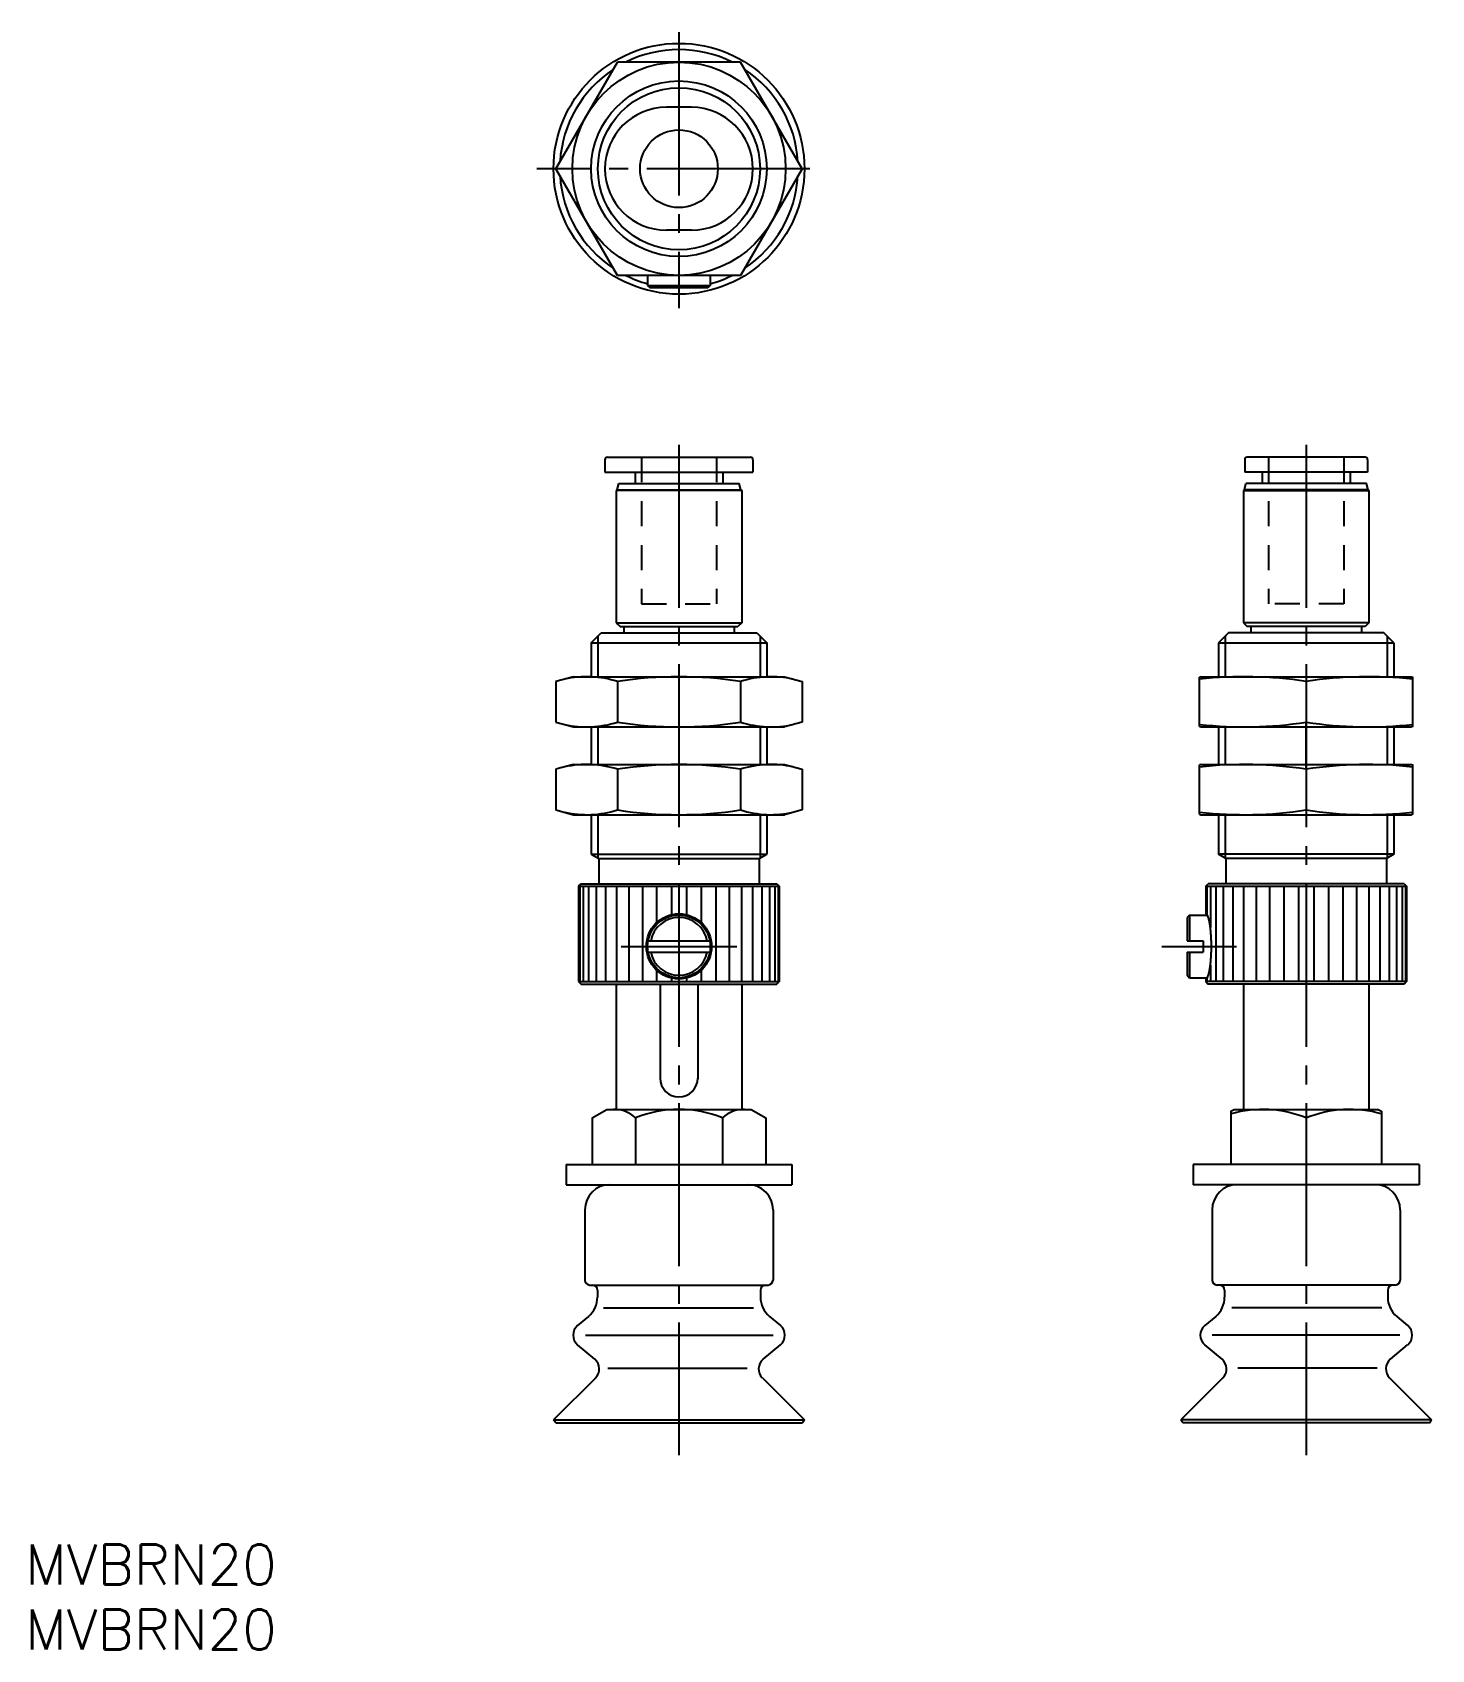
# Model space of a CAD drawing. Extents: x 37 to 148, y 69 to 198.
import ezdxf

# ---------------------------------------------------------------- set-up
doc = ezdxf.new("R2010")
doc.units = 0
doc.linetypes.add('CENTER', pattern=[17.5, 13, -1.5, 1.5, -1.5])
doc.linetypes.add('DASHED', pattern=[3.5, 2, -1.5])
doc.layers.get('0').update_dxf_attribs({"linetype": 'CONTINUOUS'})
doc.layers.add('CENTER', color=1, linetype='CENTER')
doc.styles.get("Standard").update_dxf_attribs({"font": 'txt.shx', "bigfont": 'extfont.shx'})

msp = doc.modelspace()

# ---------------------------------------------------------------- linework, layer by layer
at = {"color": 7, "linetype": 'CONTINUOUS'}
for p, q in [((78.56, 186.7), (83.46, 195.2)), ((93.28, 195.2), (83.46, 195.2)), ((98.19, 186.7), (93.28, 195.2)), ((89.37, 191.6), (87.37, 191.6)), ((83.46, 178.2), (78.56, 186.7)), ((98.19, 186.7), (93.28, 178.2)), ((89.37, 181.8), (87.37, 181.8)), ((93.28, 178.2), (83.46, 178.2)), ((85.87, 178.2), (85.87, 177.4)), ((90.87, 178.2), (90.87, 177.4)), ((85.87, 177.4), (90.87, 177.4)), ((85.87, 177.4), (86.07, 177.2)), ((90.67, 177.2), (86.07, 177.2)), ((90.87, 177.4), (90.67, 177.2)), ((82.47, 163.5), (82.47, 162.5)), ((82.47, 162.5), (94.27, 162.5)), ((82.67, 163.7), (94.07, 163.7)), ((84.87, 162.5), (84.87, 161.6)), ((91.87, 162.5), (91.87, 161.6)), ((94.27, 163.5), (94.27, 162.5)), ((133.47, 163.5), (133.47, 162.5)), ((143.27, 162.5), (133.47, 162.5)), ((143.07, 163.7), (133.67, 163.7)), ((134.87, 162.5), (134.87, 161.6)), ((141.87, 162.5), (141.87, 161.6)), ((143.27, 163.5), (143.27, 162.5)), ((83.44, 161.1), (83.57, 161.6)), ((83.57, 161.6), (93.17, 161.6)), ((93.31, 161.1), (93.17, 161.6)), ((133.44, 161.1), (133.57, 161.6)), ((143.17, 161.6), (133.57, 161.6)), ((143.31, 161.1), (143.17, 161.6)), ((83.44, 161.1), (83.37, 161.06)), ((93.37, 161.06), (83.37, 161.06)), ((83.37, 161.06), (83.37, 150.5)), ((83.44, 161.1), (93.31, 161.1)), ((93.31, 161.1), (93.37, 161.06)), ((93.37, 161.06), (93.37, 150.5)), ((133.44, 161.1), (133.37, 161.06)), ((133.37, 161.06), (133.37, 150.5)), ((133.37, 161.06), (143.37, 161.06)), ((143.31, 161.1), (133.44, 161.1)), ((143.31, 161.1), (143.37, 161.06)), ((143.37, 161.06), (143.37, 150.5)), ((81.37, 148.9), (82.17, 149.7)), ((82.17, 149.7), (94.57, 149.7)), ((83.37, 150.5), (93.37, 150.5)), ((83.37, 150.5), (83.67, 150.2)), ((83.67, 150.2), (93.07, 150.2)), ((83.97, 150.2), (83.97, 149.7)), ((92.77, 150.2), (92.77, 149.7)), ((93.37, 150.5), (93.07, 150.2)), ((94.57, 149.7), (95.37, 148.9)), ((132.17, 149.7), (131.37, 148.9)), ((144.57, 149.7), (132.17, 149.7)), ((133.37, 150.5), (133.67, 150.2)), ((143.37, 150.5), (133.37, 150.5)), ((143.07, 150.2), (133.67, 150.2)), ((133.97, 150.2), (133.97, 149.7)), ((142.77, 150.2), (142.77, 149.7)), ((143.37, 150.5), (143.07, 150.2)), ((145.37, 148.9), (144.57, 149.7)), ((81.37, 148.9), (81.37, 146.2)), ((95.37, 148.9), (95.37, 146.2)), ((131.37, 148.9), (131.37, 146.2)), ((145.37, 148.9), (145.37, 146.2)), ((79.97, 146.2), (78.56, 145.82)), ((78.56, 145.82), (78.56, 142.58)), ((79.97, 146.2), (96.77, 146.2)), ((83.46, 145.82), (83.46, 142.58)), ((93.28, 145.82), (93.28, 142.58)), ((96.77, 146.2), (98.19, 145.82)), ((98.19, 145.82), (98.19, 142.58)), ((129.97, 146.2), (129.87, 146.17)), ((129.87, 142.23), (129.87, 146.17)), ((129.97, 146.2), (146.77, 146.2)), ((138.37, 145.82), (138.37, 142.58)), ((146.77, 146.2), (146.87, 146.17)), ((146.87, 142.23), (146.87, 146.17)), ((78.56, 142.58), (79.97, 142.2)), ((79.97, 142.2), (96.77, 142.2)), ((81.37, 142.2), (81.37, 139.2)), ((95.37, 142.2), (95.37, 139.2)), ((98.19, 142.58), (96.77, 142.2)), ((129.87, 142.23), (129.97, 142.2)), ((129.97, 142.2), (146.77, 142.2)), ((131.37, 142.2), (131.37, 139.2)), ((145.37, 142.2), (145.37, 139.2)), ((146.87, 142.23), (146.77, 142.2)), ((79.97, 139.2), (78.56, 138.82)), ((78.56, 138.82), (78.56, 135.58)), ((79.97, 139.2), (96.77, 139.2)), ((83.46, 138.82), (83.46, 135.58)), ((93.28, 138.82), (93.28, 135.58)), ((96.77, 139.2), (98.19, 138.82)), ((98.19, 138.82), (98.19, 135.58)), ((129.97, 139.2), (129.87, 139.17)), ((129.87, 135.23), (129.87, 139.17)), ((129.97, 139.2), (146.77, 139.2)), ((138.37, 138.82), (138.37, 135.58)), ((146.77, 139.2), (146.87, 139.17)), ((146.87, 135.23), (146.87, 139.17)), ((78.56, 135.58), (79.97, 135.2)), ((98.19, 135.58), (96.77, 135.2)), ((79.97, 135.2), (96.77, 135.2)), ((81.37, 135.2), (81.37, 132.05)), ((95.37, 135.2), (95.37, 132.05)), ((129.87, 135.23), (129.97, 135.2)), ((129.97, 135.2), (146.77, 135.2)), ((131.37, 135.2), (131.37, 132.05)), ((145.37, 135.2), (145.37, 132.05)), ((146.87, 135.23), (146.77, 135.2)), ((81.37, 132.05), (81.97, 131.7)), ((81.97, 131.7), (94.77, 131.7)), ((81.97, 131.7), (81.97, 129.7)), ((94.77, 131.7), (95.37, 132.05)), ((94.77, 131.7), (94.77, 129.7)), ((131.97, 131.7), (131.37, 132.05)), ((131.97, 131.7), (131.97, 129.7)), ((144.77, 131.7), (131.97, 131.7)), ((145.37, 132.05), (144.77, 131.7)), ((144.77, 131.7), (144.77, 129.7)), ((80.37, 129.5), (80.57, 129.7)), ((80.37, 129.5), (96.37, 129.5)), ((80.57, 129.7), (96.17, 129.7)), ((96.17, 129.7), (96.37, 129.5)), ((130.37, 129.5), (130.57, 129.7)), ((130.37, 129.5), (146.37, 129.5)), ((146.17, 129.7), (130.57, 129.7)), ((146.17, 129.7), (146.37, 129.5)), ((129.07, 127.2), (128.87, 127)), ((128.87, 127), (128.87, 125.15)), ((129.07, 127.2), (130.49, 127.2)), ((129.07, 127.2), (129.07, 125.15)), ((85.91, 125.15), (90.83, 125.15)), ((128.87, 125.15), (130.17, 125.15)), ((130.17, 125.15), (130.17, 124.25)), ((85.91, 124.25), (90.83, 124.25)), ((128.87, 124.25), (130.17, 124.25)), ((128.87, 124.25), (128.87, 122.4)), ((129.07, 124.25), (129.07, 122.2)), ((80.37, 121.9), (80.57, 121.7)), ((80.37, 121.9), (96.37, 121.9)), ((80.57, 121.7), (96.17, 121.7)), ((83.37, 121.7), (83.37, 111.7)), ((86.87, 121.7), (86.87, 114.15)), ((89.87, 121.7), (89.87, 114.15)), ((93.37, 121.7), (93.37, 111.7)), ((96.37, 121.9), (96.17, 121.7)), ((128.87, 122.4), (129.07, 122.2)), ((129.07, 122.2), (130.49, 122.2)), ((130.37, 121.9), (130.57, 121.7)), ((146.37, 121.9), (130.37, 121.9)), ((146.17, 121.7), (130.57, 121.7)), ((133.37, 121.7), (133.37, 111.7)), ((143.37, 121.7), (143.37, 111.7)), ((146.37, 121.9), (146.17, 121.7)), ((81.44, 111.02), (82.62, 111.7)), ((81.44, 111.02), (81.44, 107.3)), ((82.62, 111.7), (94.12, 111.7)), ((84.91, 111.02), (84.91, 107.3)), ((91.84, 111.02), (91.84, 107.3)), ((94.12, 111.7), (95.3, 111.02)), ((95.3, 111.02), (95.3, 107.3)), ((132.37, 111.56), (132.62, 111.7)), ((132.37, 111.56), (132.37, 107.3)), ((132.62, 111.7), (144.12, 111.7)), ((138.37, 111.02), (138.37, 107.3)), ((144.12, 111.7), (144.37, 111.56)), ((144.37, 111.56), (144.37, 107.3)), ((79.37, 107.3), (79.37, 105.7)), ((79.37, 107.3), (97.37, 107.3)), ((97.37, 107.3), (97.37, 105.7)), ((129.37, 107.3), (129.37, 105.7)), ((147.37, 107.3), (129.37, 107.3)), ((147.37, 107.3), (147.37, 105.7)), ((79.37, 105.7), (97.37, 105.7)), ((147.37, 105.7), (129.37, 105.7)), ((80.87, 103.7), (80.87, 98.1)), ((95.87, 103.7), (95.87, 98.1)), ((130.87, 103.7), (130.87, 98.1)), ((145.87, 103.7), (145.87, 98.1)), ((81.27, 97.7), (95.47, 97.7)), ((81.87, 97.3), (81.87, 96.73)), ((94.87, 97.3), (94.87, 96.73)), ((145.47, 97.7), (131.27, 97.7)), ((131.87, 97.3), (131.87, 96.73)), ((144.87, 97.3), (144.87, 96.73)), ((82.35, 95.89), (94.3, 95.89)), ((144.39, 95.89), (132.44, 95.89)), ((81.16, 95.2), (80.29, 94.47)), ((95.59, 95.2), (96.46, 94.47)), ((131.16, 95.2), (130.29, 94.47)), ((145.59, 95.2), (146.46, 94.47)), ((81.66, 91.78), (80.29, 92.94)), ((80.92, 93.7), (95.87, 93.7)), ((95.08, 91.78), (96.46, 92.94)), ((131.66, 91.78), (130.29, 92.94)), ((145.83, 93.7), (130.87, 93.7)), ((145.08, 91.78), (146.46, 92.94)), ((81.73, 90.31), (78.37, 86.95)), ((82.7, 91.06), (93.82, 91.06)), ((95.02, 90.31), (98.37, 86.95)), ((131.73, 90.31), (128.37, 86.95)), ((144.04, 91.06), (132.92, 91.06)), ((145.02, 90.31), (148.37, 86.95)), ((78.37, 86.95), (98.37, 86.95)), ((78.55, 86.7), (78.37, 86.95)), ((78.55, 86.7), (98.2, 86.7)), ((98.2, 86.7), (98.37, 86.95)), ((128.55, 86.7), (128.37, 86.95)), ((148.37, 86.95), (128.37, 86.95)), ((148.2, 86.7), (128.55, 86.7)), ((148.2, 86.7), (148.37, 86.95))]:
    msp.add_line(p, q, dxfattribs=at)
at = {"color": 3, "linetype": 'DASHED'}
for p, q in [((85.37, 163.7), (85.37, 152)), ((91.37, 163.7), (91.37, 152)), ((135.37, 163.7), (135.37, 152)), ((141.37, 163.7), (141.37, 152)), ((85.37, 152), (91.37, 152)), ((141.37, 152), (135.37, 152))]:
    msp.add_line(p, q, dxfattribs=at)
at = {"color": 3, "linetype": 'CONTINUOUS'}
for p, q in [((81.37, 148.9), (95.37, 148.9)), ((81.91, 149.44), (81.91, 146.2)), ((94.83, 149.44), (94.83, 146.2)), ((131.37, 148.9), (145.37, 148.9)), ((131.91, 149.44), (131.91, 146.2)), ((144.83, 149.44), (144.83, 146.2)), ((81.91, 142.2), (81.91, 139.2)), ((94.83, 142.2), (94.83, 139.2)), ((131.91, 142.2), (131.91, 139.2)), ((144.83, 142.2), (144.83, 139.2)), ((81.91, 135.2), (81.91, 131.74)), ((94.83, 135.2), (94.83, 131.74)), ((131.91, 135.2), (131.91, 131.74)), ((144.83, 135.2), (144.83, 131.74)), ((81.37, 132.05), (95.37, 132.05)), ((145.37, 132.05), (131.37, 132.05)), ((80.37, 129.5), (80.37, 121.9)), ((80.46, 129.5), (80.46, 121.9)), ((80.73, 129.5), (80.73, 121.9)), ((81.16, 129.5), (81.16, 121.9)), ((81.76, 129.5), (81.76, 121.9)), ((82.51, 129.5), (82.51, 121.9)), ((83.38, 129.5), (83.38, 121.9)), ((84.37, 129.5), (84.37, 121.9)), ((85.45, 129.5), (85.45, 121.9)), ((86.59, 129.5), (86.59, 126.6)), ((87.77, 129.5), (87.77, 127.23)), ((88.97, 129.5), (88.97, 127.23)), ((90.15, 129.5), (90.15, 126.6)), ((91.3, 129.5), (91.3, 121.9)), ((92.37, 129.5), (92.37, 121.9)), ((93.36, 129.5), (93.36, 121.9)), ((94.24, 129.5), (94.24, 121.9)), ((94.98, 129.5), (94.98, 121.9)), ((95.58, 129.5), (95.58, 121.9)), ((96.02, 129.5), (96.02, 121.9)), ((96.28, 129.5), (96.28, 121.9)), ((96.37, 129.5), (96.37, 121.9)), ((130.37, 129.5), (130.37, 127.3)), ((130.46, 129.5), (130.46, 127.25)), ((130.73, 129.5), (130.73, 126.2)), ((131.16, 129.5), (131.16, 121.9)), ((131.76, 129.5), (131.76, 121.9)), ((132.51, 129.5), (132.51, 121.9)), ((133.38, 129.5), (133.38, 121.9)), ((134.37, 129.5), (134.37, 121.9)), ((135.45, 129.5), (135.45, 121.9)), ((136.59, 129.5), (136.59, 121.9)), ((137.77, 129.5), (137.77, 121.9)), ((138.97, 129.5), (138.97, 121.9)), ((140.15, 129.5), (140.15, 121.9)), ((141.3, 129.5), (141.3, 121.9)), ((142.37, 129.5), (142.37, 121.9)), ((143.36, 129.5), (143.36, 121.9)), ((144.24, 129.5), (144.24, 121.9)), ((144.98, 129.5), (144.98, 121.9)), ((145.58, 129.5), (145.58, 121.9)), ((146.02, 129.5), (146.02, 121.9)), ((146.28, 129.5), (146.28, 121.9)), ((146.37, 129.5), (146.37, 121.9)), ((86.59, 122.81), (86.59, 121.9)), ((90.15, 122.81), (90.15, 121.9)), ((130.73, 123.21), (130.73, 121.9)), ((87.77, 122.17), (87.77, 121.9)), ((88.97, 122.17), (88.97, 121.9)), ((130.37, 122.1), (130.37, 121.9)), ((130.46, 122.16), (130.46, 121.9))]:
    msp.add_line(p, q, dxfattribs=at)
at = {"color": 7, "linetype": 'CONTINUOUS'}
msp.add_lwpolyline([(130.37, 122.1, 0.049127), (130.46, 122.15, 0.049127), (130.54, 122.3, 0.049127), (130.61, 122.54, 0.049127), (130.68, 122.86, 0.049127), (130.73, 123.26, 0.049127), (130.77, 123.71, 0.049127), (130.8, 124.19, 0.049127), (130.81, 124.7, 0.049127), (130.8, 125.21, 0.049127), (130.77, 125.7, 0.049127), (130.73, 126.15, 0.049127), (130.68, 126.54, 0.049127), (130.61, 126.86, 0.049127), (130.54, 127.1, 0.049127), (130.46, 127.25, 0.049127), (130.37, 127.3, -1)], format="xyb", dxfattribs=at)
for centre, radius in [((88.37, 186.7), 10), ((88.37, 186.7), 8.5), ((88.37, 186.7), 7), ((88.37, 186.7), 6.46), ((88.37, 186.7), 3.1), ((88.37, 124.7), 2.6), ((88.37, 124.7), 2.5)]:
    msp.add_circle(centre, radius, dxfattribs=at)
for centre, radius, start, end in [((88.37, 186.7), 9.5, 63.4746, 116.5253), ((88.37, 186.7), 9.5, 123.4746, 176.5254), ((88.37, 186.7), 9.5, 3.4747, 56.5253), ((87.37, 186.7), 4.9, 90, 270), ((89.37, 186.7), 4.9, 270, 90), ((88.37, 186.7), 9.5, 183.4746, 236.5254), ((88.37, 186.7), 9.5, 303.4747, 356.5253), ((88.37, 186.7), 9.5, 243.4747, 254.7425), ((88.37, 186.7), 9.5, 285.2575, 296.5253), ((82.67, 163.5), 0.2, 90, 180), ((94.07, 163.5), 0.2, 0, 90), ((133.67, 163.5), 0.2, 90, 180), ((143.07, 163.5), 0.2, 0, 90), ((81.01, 138.07), 8.13, 72.433, 102.4323), ((88.37, 114.25), 31.95, 81.1646, 98.8354), ((95.73, 138.07), 8.13, 77.5671, 107.567), ((133.46, 114.25), 31.95, 81.1646, 96.456), ((143.28, 114.25), 31.95, 83.544, 98.8354), ((81.01, 150.33), 8.13, 257.5671, 287.567), ((88.37, 174.15), 31.95, 261.1646, 278.8354), ((95.73, 150.33), 8.13, 252.433, 282.4322), ((133.46, 174.15), 31.95, 263.544, 278.8354), ((143.28, 174.15), 31.95, 261.1646, 276.456), ((81.01, 131.07), 8.13, 72.433, 102.4323), ((88.37, 107.25), 31.95, 81.1646, 98.8354), ((95.73, 131.07), 8.13, 77.5671, 107.567), ((133.46, 107.25), 31.95, 81.1646, 96.456), ((143.28, 107.25), 31.95, 83.544, 98.8354), ((81.01, 143.33), 8.13, 257.5671, 287.567), ((88.37, 167.15), 31.95, 261.1646, 278.8354), ((95.73, 143.33), 8.13, 252.433, 282.4322), ((133.46, 167.15), 31.95, 263.544, 278.8354), ((143.28, 167.15), 31.95, 261.1646, 276.456), ((88.37, 124.7), 2.3, 11.2828, 168.7172), ((88.37, 124.7), 2.3, 191.2828, 348.7172), ((88.37, 114.2), 1.5, 180, 0), ((83.18, 109.16), 2.55, 47.1167, 90), ((88.37, 102.54), 9.16, 67.7805, 112.2195), ((93.57, 109.16), 2.55, 90, 132.8833), ((134.91, 102.54), 9.16, 67.7806, 106.071), ((141.84, 102.54), 9.16, 73.929, 112.2194), ((82.87, 103.7), 2, 90, 180), ((93.87, 103.7), 2, 0, 90), ((132.87, 103.7), 2, 90, 180), ((143.87, 103.7), 2, 0, 90), ((81.27, 98.1), 0.4, 180, 270), ((95.47, 98.1), 0.4, 270, 0), ((131.27, 98.1), 0.4, 180, 270), ((145.47, 98.1), 0.4, 270, 0), ((79.87, 96.73), 2, 310, 0), ((81.47, 97.3), 0.4, 0, 90), ((95.27, 97.3), 0.4, 90, 180), ((96.87, 96.73), 2, 180, 230), ((129.87, 96.73), 2, 310, 0), ((131.47, 97.3), 0.4, 0, 90), ((145.27, 97.3), 0.4, 90, 180), ((146.87, 96.73), 2, 180, 230), ((80.93, 93.7), 1, 130, 230), ((95.82, 93.7), 1, 310, 50), ((130.93, 93.7), 1, 130, 230), ((145.82, 93.7), 1, 310, 50), ((81.02, 91.01), 1, 315, 50), ((95.72, 91.01), 1, 130, 225), ((131.02, 91.01), 1, 315, 50), ((145.72, 91.01), 1, 130, 225)]:
    msp.add_arc(centre, radius, start, end, dxfattribs=at)
at = {"layer": 'CENTER', "color": 1, "linetype": 'CENTER'}
for p, q in [((88.37, 197.58), (88.37, 175.59)), ((98.81, 186.7), (77.04, 186.7)), ((88.37, 164.7), (88.37, 84.14)), ((138.37, 164.7), (138.37, 84.14)), ((138.37, 138.82), (138.37, 142.58)), ((83.77, 124.7), (92.97, 124.7)), ((126.87, 124.7), (132.81, 124.7))]:
    msp.add_line(p, q, dxfattribs=at)

# ---------------------------------------------------------------- texts
at = {"color": 7, "linetype": 'CONTINUOUS'}
for p in [(36.27, 73.81), (36.27, 68.63)]:
    msp.add_text('MVBRN20', height=3.2, dxfattribs=at).set_placement(p)

doc.saveas('drawing.dxf')
